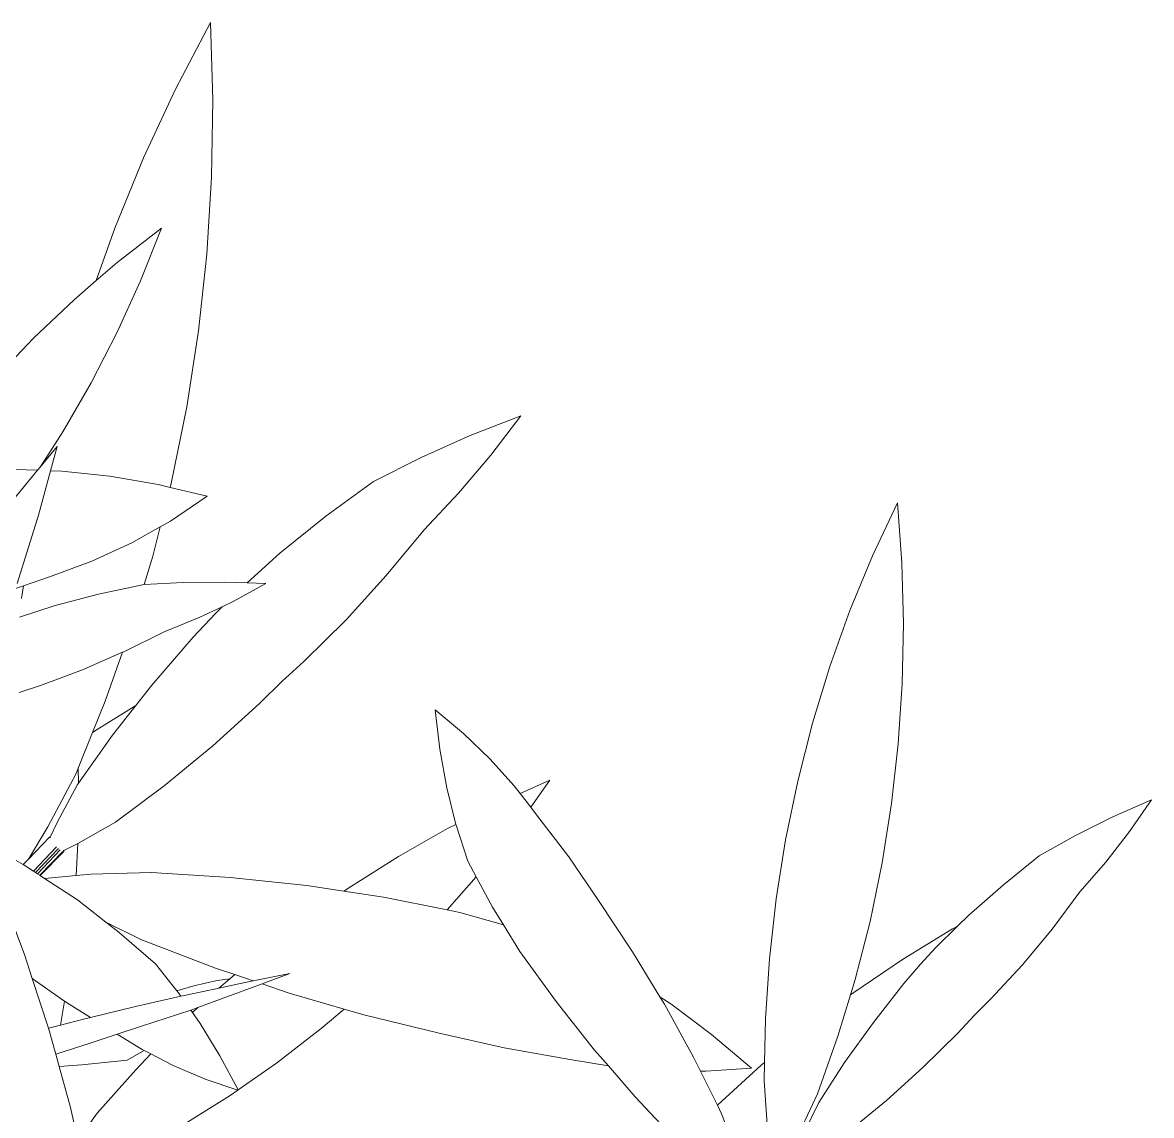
# Model space of a CAD drawing. Header units: millimetres. Extents: x 17 to 218440, y 21 to 53693.
# Drawn here: x 41863.2 to 42142.3, y 20596.2 to 20866.3 of the extents above; entities that cross this region are included whole.
import ezdxf

# ---------------------------------------------------------------- set-up
doc = ezdxf.new("R2010")
doc.units = ezdxf.units.MM
doc.header["$MEASUREMENT"] = 0
doc.layers.add('Edges', color=7, linetype='Continuous', lineweight=18)

# ---------------------------------------------------------------- blocks, each defined once
blk = doc.blocks.new('BAMBOOPLAN')
at = {"layer": 'Edges'}
for p, q in [((9.5368, 9.09), (9.4131, 8.8545)), ((9.5368, 9.09), (9.545, 8.8171)), ((9.4131, 8.8545), (9.3004, 8.6124)), ((9.545, 8.8171), (9.5406, 8.5443)), ((9.3004, 8.6124), (9.199, 8.3643)), ((9.5406, 8.5443), (9.5238, 8.2722)), ((9.199, 8.3643), (9.1332, 8.1785)), ((9.3635, 8.3643), (9.2069, 8.242)), ((9.3635, 8.3643), (9.2893, 8.1782)), ((9.5238, 8.2722), (9.4945, 8.0016)), ((9.2069, 8.242), (9.1332, 8.1785)), ((9.1332, 8.1785), (9.0561, 8.1122)), ((9.2893, 8.1782), (9.2063, 7.9959)), ((9.0561, 8.1122), (8.9116, 7.9749)), ((9.2063, 7.9959), (9.1146, 7.8178)), ((9.4945, 8.0016), (9.4528, 7.7331)), ((8.9116, 7.9749), (8.7737, 7.8307)), ((9.1146, 7.8178), (9.0145, 7.6442)), ((9.4528, 7.7331), (9.3988, 7.4673)), ((10.633, 7.7008), (10.4547, 7.6309)), ((10.633, 7.7008), (10.5275, 7.5616)), ((9.0145, 7.6442), (8.9581, 7.5563)), ((10.4547, 7.6309), (10.2813, 7.5536)), ((8.9943, 7.5927), (8.9559, 7.5458)), ((8.9943, 7.5927), (8.9712, 7.5072)), ((8.9581, 7.5563), (8.9344, 7.5194)), ((8.9559, 7.5458), (8.9344, 7.5194)), ((8.9581, 7.5563), (8.9559, 7.5458)), ((10.2813, 7.5536), (10.1133, 7.469)), ((10.5275, 7.5616), (10.4135, 7.4274)), ((8.9257, 7.5088), (8.8411, 7.4053)), ((8.9257, 7.5088), (8.8448, 7.5116)), ((8.9344, 7.5194), (8.9257, 7.5088)), ((8.9712, 7.5072), (8.9287, 7.3499)), ((9.0112, 7.5058), (8.9712, 7.5072)), ((9.1804, 7.4879), (9.0112, 7.5058)), ((9.3519, 7.4582), (9.1804, 7.4879)), ((9.3988, 7.4673), (9.394, 7.4481)), ((10.1133, 7.469), (9.9448, 7.346)), ((9.394, 7.4481), (9.3519, 7.4582)), ((9.5253, 7.4167), (9.394, 7.4481)), ((10.4135, 7.4274), (10.2912, 7.2988)), ((9.5253, 7.4167), (9.395, 7.3289)), ((11.9643, 7.394), (11.8759, 7.206)), ((11.9643, 7.394), (11.9796, 7.1811)), ((8.9287, 7.3499), (8.854, 7.1092)), ((9.9448, 7.346), (9.7822, 7.2154)), ((9.3588, 7.3086), (9.2589, 7.2524)), ((9.3588, 7.3086), (9.3327, 7.205)), ((9.395, 7.3289), (9.3588, 7.3086)), ((10.2912, 7.2988), (10.1573, 7.1364)), ((9.2589, 7.2524), (9.1174, 7.1873)), ((9.1174, 7.1873), (8.9708, 7.1339)), ((9.3327, 7.205), (9.3024, 7.1048)), ((9.7822, 7.2154), (9.666, 7.1105)), ((11.8759, 7.206), (11.7962, 7.0131)), ((11.9796, 7.1811), (11.9851, 6.9678)), ((8.8763, 7.1008), (8.8475, 7.0907)), ((8.8763, 7.1008), (8.8693, 7.0561)), ((8.9708, 7.1339), (8.8763, 7.1008)), ((9.2968, 7.1045), (9.1413, 7.0711)), ((9.3024, 7.1048), (9.2968, 7.1045)), ((9.4405, 7.1121), (9.3024, 7.1048)), ((9.586, 7.1134), (9.4405, 7.1121)), ((9.666, 7.1105), (9.586, 7.1134)), ((9.7327, 7.1082), (9.6172, 7.0454)), ((9.7327, 7.1082), (9.666, 7.1105)), ((10.1573, 7.1364), (10.016, 6.9799)), ((9.1413, 7.0711), (8.9879, 7.0308)), ((8.9879, 7.0308), (8.8622, 6.9902)), ((9.5777, 7.0266), (9.4971, 6.9885)), ((9.5777, 7.0266), (9.5538, 7.003)), ((9.6172, 7.0454), (9.5777, 7.0266)), ((9.4971, 6.9885), (9.3728, 6.9378)), ((9.5538, 7.003), (9.4752, 6.9192)), ((11.7962, 7.0131), (11.7255, 6.816)), ((10.016, 6.9799), (9.867, 6.8326)), ((11.9851, 6.9678), (11.9809, 6.7547)), ((9.3728, 6.9378), (9.2304, 6.8677)), ((9.4752, 6.9192), (9.3289, 6.7491)), ((9.2259, 6.8658), (9.0844, 6.8038)), ((9.2259, 6.8658), (9.1648, 6.6933)), ((9.2304, 6.8677), (9.2259, 6.8658)), ((9.867, 6.8326), (9.7891, 6.7624)), ((9.0844, 6.8038), (8.9358, 6.7484)), ((11.7255, 6.816), (11.6639, 6.615)), ((8.9358, 6.7484), (8.8601, 6.7239)), ((9.3289, 6.7491), (9.2728, 6.6778)), ((9.7891, 6.7624), (9.7097, 6.6844)), ((11.9809, 6.7547), (11.967, 6.5423)), ((9.1648, 6.6933), (9.1201, 6.5826)), ((9.2728, 6.6778), (9.1358, 6.5931)), ((9.2728, 6.6778), (9.1904, 6.573)), ((9.7097, 6.6844), (9.5444, 6.5356)), ((10.3305, 6.6622), (10.3471, 6.5229)), ((10.3305, 6.6622), (10.4304, 6.5791)), ((9.1201, 6.5826), (9.0692, 6.4566)), ((9.1358, 6.5931), (9.1201, 6.5826)), ((11.6639, 6.615), (11.6117, 6.4108)), ((9.1904, 6.573), (9.0697, 6.4031)), ((10.4304, 6.5791), (10.5237, 6.4896)), ((11.967, 6.5423), (11.9434, 6.3311)), ((9.5444, 6.5356), (9.3731, 6.3942)), ((10.3471, 6.5229), (10.3718, 6.3872)), ((10.5237, 6.4896), (10.6101, 6.3938)), ((9.0618, 6.4381), (8.9622, 6.2491)), ((9.0692, 6.4566), (9.0618, 6.4381)), ((9.0692, 6.4566), (9.0697, 6.4031)), ((9.0662, 6.3982), (8.9944, 6.2647)), ((9.0697, 6.4031), (9.0662, 6.3982)), ((9.3731, 6.3942), (9.2014, 6.2659)), ((10.3718, 6.3872), (10.4042, 6.2575)), ((10.6101, 6.3938), (10.631, 6.3669)), ((10.7363, 6.4137), (10.631, 6.3669)), ((10.7363, 6.4137), (10.6683, 6.3191)), ((11.6117, 6.4108), (11.5689, 6.2037)), ((10.631, 6.3669), (10.6683, 6.3191)), ((12.8619, 6.3446), (12.7256, 6.2841)), ((12.8619, 6.3446), (12.7844, 6.2323)), ((10.6683, 6.3191), (10.6893, 6.2921)), ((11.9434, 6.3311), (11.9101, 6.1217)), ((8.9944, 6.2647), (8.9706, 6.2127)), ((9.2014, 6.2659), (9.0697, 6.1909)), ((10.6893, 6.2921), (10.8026, 6.1431)), ((12.7256, 6.2841), (12.5933, 6.218)), ((8.9622, 6.2491), (8.8931, 6.1351)), ((10.3748, 6.2427), (10.2006, 6.1443)), ((10.4042, 6.2575), (10.3748, 6.2427)), ((10.4042, 6.2575), (10.4047, 6.2554)), ((10.4047, 6.2554), (10.4457, 6.1278)), ((12.7844, 6.2323), (12.7002, 6.1238)), ((8.9678, 6.2128), (8.8931, 6.1351)), ((8.9678, 6.2128), (8.9706, 6.2127)), ((8.9706, 6.2127), (8.9698, 6.2108)), ((9.0677, 6.1899), (9.0187, 6.1661)), ((9.0677, 6.1899), (9.0615, 6.0768)), ((9.0697, 6.1909), (9.0677, 6.1899)), ((11.5689, 6.2037), (11.5356, 5.9943)), ((12.5933, 6.218), (12.4655, 6.1465)), ((8.9115, 6.0924), (8.9927, 6.1781)), ((8.9187, 6.0877), (8.9995, 6.1722)), ((8.9248, 6.0837), (9.0058, 6.1674)), ((9.0154, 6.1621), (8.9331, 6.0783)), ((9.018, 6.162), (8.9343, 6.0775)), ((9.0187, 6.1661), (9.0166, 6.1651)), ((9.018, 6.162), (9.019, 6.1636)), ((9.019, 6.1636), (9.0187, 6.1661)), ((10.2006, 6.1443), (10.0312, 6.0377)), ((12.4655, 6.1465), (12.3385, 6.0448)), ((8.8744, 6.1157), (8.8417, 6.1352)), ((8.8931, 6.1351), (8.8744, 6.1157)), ((8.8913, 6.1057), (8.8744, 6.1157)), ((8.9115, 6.0924), (8.8913, 6.1057)), ((10.4457, 6.1278), (10.4755, 6.0729)), ((10.8026, 6.1431), (10.9084, 5.9887)), ((11.9101, 6.1217), (11.8673, 5.9146)), ((12.7002, 6.1238), (12.6093, 6.0192)), ((8.9187, 6.0877), (8.9115, 6.0924)), ((8.9248, 6.0837), (8.9187, 6.0877)), ((8.9331, 6.0783), (8.9248, 6.0837)), ((8.9343, 6.0775), (8.9331, 6.0783)), ((8.9506, 6.0668), (8.9343, 6.0775)), ((9.0615, 6.0768), (8.9506, 6.0668)), ((9.0667, 5.9907), (8.9506, 6.0668)), ((9.1136, 6.0815), (9.0615, 6.0768)), ((9.3287, 6.0883), (9.1136, 6.0815)), ((9.6059, 6.0704), (9.3287, 6.0883)), ((9.8776, 6.0415), (9.6059, 6.0704)), ((10.4755, 6.0729), (10.3727, 5.9559)), ((10.4755, 6.0729), (10.5338, 5.9657)), ((8.78, 6.0609), (8.8793, 5.798)), ((10.0081, 6.0216), (9.8776, 6.0415)), ((10.0312, 6.0377), (10.0081, 6.0216)), ((12.3385, 6.0448), (12.2164, 5.9374)), ((9.1672, 5.9125), (9.0667, 5.9907)), ((10.1486, 6.0003), (10.0081, 6.0216)), ((10.3727, 5.9559), (10.1486, 6.0003)), ((10.9084, 5.9887), (11.0285, 5.8081)), ((11.5356, 5.9943), (11.512, 5.7831)), ((12.6093, 6.0192), (12.5105, 5.888)), ((10.4183, 5.9468), (10.3727, 5.9559)), ((10.5722, 5.9028), (10.4183, 5.9468)), ((10.5338, 5.9657), (10.5722, 5.9028)), ((9.2902, 5.8516), (9.1672, 5.9125)), ((9.207, 5.8815), (9.1672, 5.9125)), ((11.8673, 5.9146), (11.8151, 5.7103)), ((12.2164, 5.9374), (12.1762, 5.8978)), ((9.342, 5.7651), (9.207, 5.8815)), ((10.5722, 5.9028), (10.6299, 5.8082)), ((12.1594, 5.8886), (11.9818, 5.7805)), ((12.1762, 5.8978), (12.1, 5.8226)), ((12.1762, 5.8978), (12.1594, 5.8886)), ((12.5105, 5.888), (12.4058, 5.7611)), ((9.554, 5.7504), (9.2902, 5.8516)), ((8.8793, 5.798), (8.9069, 5.7132)), ((10.6299, 5.8082), (10.7584, 5.6317)), ((11.0285, 5.8081), (11.1248, 5.6491)), ((12.1, 5.8226), (12.0458, 5.7641)), ((9.4183, 5.6699), (9.342, 5.7651)), ((9.6223, 5.7272), (9.554, 5.7504)), ((11.512, 5.7831), (11.4981, 5.5707)), ((11.9818, 5.7805), (11.8096, 5.6639)), ((12.0458, 5.7641), (11.9874, 5.696)), ((12.4058, 5.7611), (12.2948, 5.6412)), ((9.0208, 5.6339), (8.9069, 5.7132)), ((8.9069, 5.7132), (8.9641, 5.538)), ((9.56, 5.7062), (9.4779, 5.6877)), ((9.6051, 5.7125), (9.56, 5.7062)), ((9.6051, 5.7125), (9.5666, 5.6797)), ((9.6223, 5.7272), (9.6051, 5.7125)), ((9.688, 5.7049), (9.6223, 5.7272)), ((9.688, 5.7049), (9.6368, 5.6947)), ((9.817, 5.7307), (9.688, 5.7049)), ((9.817, 5.7307), (9.7189, 5.6945)), ((11.8151, 5.7103), (11.7983, 5.6555)), ((9.4779, 5.6877), (9.4183, 5.6699)), ((9.4236, 5.6633), (9.4183, 5.6699)), ((9.5666, 5.6797), (9.455, 5.6559)), ((9.4925, 5.6111), (9.7189, 5.6945)), ((9.6368, 5.6947), (9.5666, 5.6797)), ((9.8143, 5.6621), (9.7189, 5.6945)), ((11.9874, 5.696), (11.8793, 5.5583)), ((9.0208, 5.6339), (9.0069, 5.549)), ((9.037, 5.6226), (9.0208, 5.6339)), ((9.4324, 5.6507), (9.272, 5.6142)), ((9.4324, 5.6507), (9.4236, 5.6633)), ((9.455, 5.6559), (9.4324, 5.6507)), ((10.0087, 5.6056), (9.8143, 5.6621)), ((10.7584, 5.6317), (10.8943, 5.4608)), ((11.1635, 5.6236), (11.1248, 5.6491)), ((11.1248, 5.6491), (11.1406, 5.6229)), ((11.7983, 5.6555), (11.7535, 5.5094)), ((11.8096, 5.6639), (11.7983, 5.6555)), ((12.2948, 5.6412), (12.2366, 5.5838)), ((9.1122, 5.5756), (9.037, 5.6226)), ((9.272, 5.6142), (9.1122, 5.5756)), ((9.4668, 5.6017), (9.2934, 5.5448)), ((9.4706, 5.603), (9.4668, 5.6017)), ((9.4731, 5.5928), (9.4668, 5.6017)), ((9.4925, 5.6111), (9.4706, 5.603)), ((9.4925, 5.6111), (9.4731, 5.5928)), ((9.4997, 5.5548), (9.4731, 5.5928)), ((10.0087, 5.6056), (9.9281, 5.537)), ((10.078, 5.5854), (10.0087, 5.6056)), ((10.3443, 5.5206), (10.078, 5.5854)), ((11.1406, 5.6229), (11.2444, 5.4334)), ((11.3077, 5.5155), (11.1635, 5.6236)), ((9.0069, 5.549), (8.9641, 5.538)), ((9.0884, 5.5698), (9.0069, 5.549)), ((9.1122, 5.5756), (9.0884, 5.5698)), ((9.5702, 5.4397), (9.4997, 5.5548)), ((11.4981, 5.5707), (11.4944, 5.4163)), ((11.8793, 5.5583), (11.7773, 5.4162)), ((12.2366, 5.5838), (12.1774, 5.5202)), ((8.9641, 5.538), (8.9667, 5.5302)), ((8.9667, 5.5302), (8.9899, 5.4463)), ((9.2068, 5.5166), (9.1147, 5.4866)), ((9.2934, 5.5448), (9.2068, 5.5166)), ((9.2948, 5.4629), (9.2068, 5.5166)), ((9.9281, 5.537), (9.7698, 5.4148)), ((10.5746, 5.468), (10.3443, 5.5206)), ((11.4482, 5.3964), (11.3077, 5.5155)), ((11.7535, 5.5094), (11.6818, 5.3066)), ((12.1774, 5.5202), (12.0538, 5.3985)), ((9.1147, 5.4866), (8.9901, 5.4464)), ((10.8063, 5.4273), (10.5746, 5.468)), ((8.9901, 5.4464), (8.9899, 5.4463)), ((8.9899, 5.4463), (8.99, 5.4457)), ((8.9901, 5.4464), (8.99, 5.4457)), ((8.99, 5.4457), (9.0018, 5.403)), ((9.3025, 5.459), (9.2422, 5.4245)), ((9.3261, 5.4468), (9.2723, 5.3912)), ((9.3025, 5.459), (9.2948, 5.4629)), ((9.3261, 5.4468), (9.3025, 5.459)), ((9.4044, 5.4065), (9.3261, 5.4468)), ((9.634, 5.3199), (9.5702, 5.4397)), ((10.9427, 5.405), (10.8063, 5.4273)), ((10.8943, 5.4608), (10.9427, 5.405)), ((11.2444, 5.4334), (11.268, 5.3859)), ((9.0824, 5.4079), (9.0018, 5.403)), ((9.0018, 5.403), (9.0419, 5.2582)), ((9.2422, 5.4245), (9.0824, 5.4079)), ((9.2723, 5.3912), (9.1365, 5.238)), ((9.5178, 5.3583), (9.4044, 5.4065)), ((9.7698, 5.4148), (9.634, 5.3199)), ((10.9427, 5.405), (11.0375, 5.2959)), ((11.2876, 5.3858), (11.268, 5.3859)), ((11.268, 5.3859), (11.328, 5.2655)), ((11.4482, 5.3964), (11.2876, 5.3858)), ((11.4829, 5.4067), (11.3292, 5.2668)), ((11.4944, 5.4163), (11.4829, 5.4067)), ((11.4944, 5.4163), (11.4928, 5.352)), ((11.7773, 5.4162), (11.6866, 5.2756)), ((12.0538, 5.3985), (11.9253, 5.2825)), ((9.6329, 5.3191), (9.5178, 5.3583)), ((11.4928, 5.352), (11.5053, 5.1809)), ((9.6329, 5.3191), (9.6058, 5.3002)), ((9.6348, 5.3185), (9.6329, 5.3191)), ((9.6348, 5.3185), (9.634, 5.3199)), ((11.6818, 5.3066), (11.6106, 5.1556)), ((9.6058, 5.3002), (9.4364, 5.1936)), ((11.0375, 5.2959), (11.1899, 5.1336)), ((11.3292, 5.2668), (11.328, 5.2655)), ((11.6866, 5.2756), (11.6351, 5.1689)), ((11.9253, 5.2825), (11.796, 5.1766)), ((9.0419, 5.2582), (9.0682, 5.1428)), ((9.1365, 5.238), (9.0682, 5.1428)), ((11.328, 5.2655), (11.343, 5.2353)), ((11.343, 5.2353), (11.405, 5.0752))]:
    blk.add_line(p, q, dxfattribs=at)

msp = doc.modelspace()

# ---------------------------------------------------------------- block references
at = {"xscale": 69.97983938875464, "yscale": 69.97983938875464, "zscale": 69.97983938875464}
msp.add_blockref('BAMBOOPLAN', (41242.26, 20230.22), dxfattribs=at)

doc.saveas('drawing.dxf')
